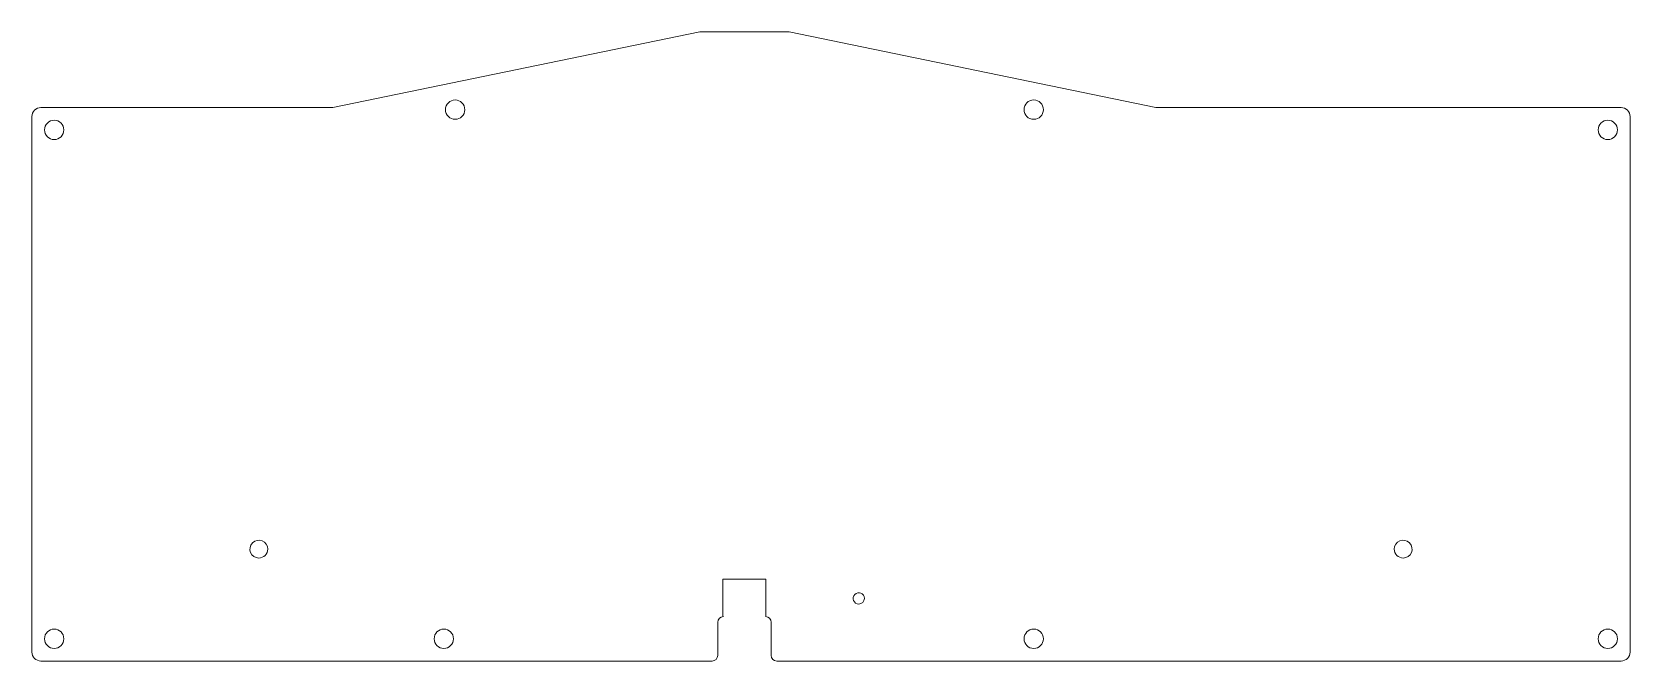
# Model space of a CAD drawing. Header units: inches. Extents: x -7.2 to 7, y -2.6 to 3.
import ezdxf

# ---------------------------------------------------------------- set-up
doc = ezdxf.new("R2010")
doc.units = ezdxf.units.IN
doc.header["$MEASUREMENT"] = 0
doc.layers.add('Layer 1', color=7, linetype='Continuous')

msp = doc.modelspace()

# ---------------------------------------------------------------- linework, layer by layer
at = {"layer": 'Layer 1', "color": 1, "lineweight": 5}
for points, knots in [([(-1.26, 3.014), (-1.26, 3.014), (-4.506, 2.345), (-4.506, 2.345), (-4.506, 2.345), (-4.506, 2.345), (-7.09, 2.345), (-7.09, 2.345), (-7.09, 2.345), (-7.134, 2.345), (-7.169, 2.309), (-7.169, 2.266), (-7.169, 2.266), (-7.169, 2.266), (-7.169, -2.473), (-7.169, -2.473), (-7.169, -2.473), (-7.169, -2.516), (-7.134, -2.551), (-7.09, -2.551)], [0, 0, 0, 0, 0.166667, 0.166667, 0.166667, 0.166667, 0.333333, 0.333333, 0.333333, 0.333333, 0.5, 0.5, 0.5, 0.5, 0.666667, 0.666667, 0.666667, 0.666667, 1, 1, 1, 1]), ([(6.968, 2.266), (6.968, 2.309), (6.933, 2.345), (6.889, 2.345), (6.889, 2.345), (6.889, 2.345), (2.774, 2.345), (2.774, 2.345), (2.774, 2.345), (2.774, 2.345), (-0.472, 3.014), (-0.472, 3.014)], [0, 0, 0, 0, 0.25, 0.25, 0.25, 0.25, 0.5, 0.5, 0.5, 0.5, 1, 1, 1, 1]), ([(-3.425, 2.412), (-3.472, 2.412), (-3.511, 2.373), (-3.511, 2.326), (-3.511, 2.326), (-3.511, 2.279), (-3.472, 2.241), (-3.425, 2.241), (-3.425, 2.241), (-3.378, 2.241), (-3.34, 2.279), (-3.34, 2.326), (-3.34, 2.326), (-3.34, 2.373), (-3.378, 2.412), (-3.425, 2.412)], [0, 0, 0, 0, 0.2, 0.2, 0.2, 0.2, 0.4, 0.4, 0.4, 0.4, 0.6, 0.6, 0.6, 0.6, 1, 1, 1, 1]), ([(1.693, 2.412), (1.646, 2.412), (1.607, 2.373), (1.607, 2.326), (1.607, 2.326), (1.607, 2.279), (1.646, 2.241), (1.693, 2.241), (1.693, 2.241), (1.74, 2.241), (1.778, 2.279), (1.778, 2.326), (1.778, 2.326), (1.778, 2.373), (1.74, 2.412), (1.693, 2.412)], [0, 0, 0, 0, 0.2, 0.2, 0.2, 0.2, 0.4, 0.4, 0.4, 0.4, 0.6, 0.6, 0.6, 0.6, 1, 1, 1, 1]), ([(-6.972, 2.233), (-7.019, 2.233), (-7.058, 2.195), (-7.058, 2.148), (-7.058, 2.148), (-7.058, 2.101), (-7.019, 2.062), (-6.972, 2.062), (-6.972, 2.062), (-6.925, 2.062), (-6.887, 2.101), (-6.887, 2.148), (-6.887, 2.148), (-6.887, 2.195), (-6.925, 2.233), (-6.972, 2.233)], [0, 0, 0, 0, 0.2, 0.2, 0.2, 0.2, 0.4, 0.4, 0.4, 0.4, 0.6, 0.6, 0.6, 0.6, 1, 1, 1, 1]), ([(6.771, 2.233), (6.724, 2.233), (6.686, 2.195), (6.686, 2.148), (6.686, 2.148), (6.686, 2.101), (6.724, 2.062), (6.771, 2.062), (6.771, 2.062), (6.818, 2.062), (6.857, 2.101), (6.857, 2.148), (6.857, 2.148), (6.857, 2.195), (6.818, 2.233), (6.771, 2.233)], [0, 0, 0, 0, 0.2, 0.2, 0.2, 0.2, 0.4, 0.4, 0.4, 0.4, 0.6, 0.6, 0.6, 0.6, 1, 1, 1, 1]), ([(-5.162, -1.64), (-5.119, -1.64), (-5.083, -1.605), (-5.083, -1.562), (-5.083, -1.562), (-5.083, -1.491), (-5.168, -1.456), (-5.218, -1.506), (-5.218, -1.506), (-5.267, -1.556), (-5.232, -1.64), (-5.162, -1.64)], [0, 0, 0, 0, 0.25, 0.25, 0.25, 0.25, 0.5, 0.5, 0.5, 0.5, 1, 1, 1, 1]), ([(4.961, -1.64), (4.918, -1.64), (4.882, -1.605), (4.882, -1.562), (4.882, -1.562), (4.882, -1.491), (4.967, -1.456), (5.017, -1.506), (5.017, -1.506), (5.066, -1.556), (5.031, -1.64), (4.961, -1.64)], [0, 0, 0, 0, 0.25, 0.25, 0.25, 0.25, 0.5, 0.5, 0.5, 0.5, 1, 1, 1, 1]), ([(0.145, -2.047), (0.173, -2.047), (0.195, -2.025), (0.195, -1.997), (0.195, -1.997), (0.195, -1.953), (0.141, -1.93), (0.11, -1.962), (0.11, -1.962), (0.078, -1.993), (0.101, -2.047), (0.145, -2.047)], [0, 0, 0, 0, 0.25, 0.25, 0.25, 0.25, 0.5, 0.5, 0.5, 0.5, 1, 1, 1, 1]), ([(-6.972, -2.269), (-7.019, -2.269), (-7.058, -2.307), (-7.058, -2.354), (-7.058, -2.354), (-7.058, -2.401), (-7.019, -2.44), (-6.972, -2.44), (-6.972, -2.44), (-6.925, -2.44), (-6.887, -2.401), (-6.887, -2.354), (-6.887, -2.354), (-6.887, -2.307), (-6.925, -2.269), (-6.972, -2.269)], [0, 0, 0, 0, 0.2, 0.2, 0.2, 0.2, 0.4, 0.4, 0.4, 0.4, 0.6, 0.6, 0.6, 0.6, 1, 1, 1, 1]), ([(-3.526, -2.269), (-3.573, -2.269), (-3.611, -2.307), (-3.611, -2.354), (-3.611, -2.354), (-3.611, -2.401), (-3.573, -2.44), (-3.526, -2.44), (-3.526, -2.44), (-3.479, -2.44), (-3.44, -2.401), (-3.44, -2.354), (-3.44, -2.354), (-3.44, -2.307), (-3.479, -2.269), (-3.526, -2.269)], [0, 0, 0, 0, 0.2, 0.2, 0.2, 0.2, 0.4, 0.4, 0.4, 0.4, 0.6, 0.6, 0.6, 0.6, 1, 1, 1, 1]), ([(1.693, -2.269), (1.646, -2.269), (1.607, -2.307), (1.607, -2.354), (1.607, -2.354), (1.607, -2.401), (1.646, -2.44), (1.693, -2.44), (1.693, -2.44), (1.74, -2.44), (1.778, -2.401), (1.778, -2.354), (1.778, -2.354), (1.778, -2.307), (1.74, -2.269), (1.693, -2.269)], [0, 0, 0, 0, 0.2, 0.2, 0.2, 0.2, 0.4, 0.4, 0.4, 0.4, 0.6, 0.6, 0.6, 0.6, 1, 1, 1, 1]), ([(6.771, -2.269), (6.724, -2.269), (6.686, -2.307), (6.686, -2.354), (6.686, -2.354), (6.686, -2.401), (6.724, -2.44), (6.771, -2.44), (6.771, -2.44), (6.818, -2.44), (6.857, -2.401), (6.857, -2.354), (6.857, -2.354), (6.857, -2.307), (6.818, -2.269), (6.771, -2.269)], [0, 0, 0, 0, 0.2, 0.2, 0.2, 0.2, 0.4, 0.4, 0.4, 0.4, 0.6, 0.6, 0.6, 0.6, 1, 1, 1, 1])]:
    msp.add_open_spline(points, degree=3, knots=knots, dxfattribs=at)
for points in [[(-0.472, 3.014), (-0.472, 3.014), (-1.26, 3.014), (-1.26, 3.014)], [(6.968, -2.473), (6.968, -2.473), (6.968, 2.266), (6.968, 2.266)], [(-1.052, -2.158), (-1.08, -2.158), (-1.102, -2.18), (-1.102, -2.208)], [(-1.102, -2.501), (-1.102, -2.501), (-1.102, -2.208), (-1.102, -2.208)], [(-0.68, -2.158), (-0.652, -2.158), (-0.63, -2.18), (-0.63, -2.208)], [(-0.63, -2.208), (-0.63, -2.208), (-0.63, -2.501), (-0.63, -2.501)], [(-1.152, -2.551), (-1.125, -2.551), (-1.102, -2.529), (-1.102, -2.501)], [(-0.58, -2.551), (-0.607, -2.551), (-0.63, -2.529), (-0.63, -2.501)], [(6.889, -2.551), (6.933, -2.551), (6.968, -2.516), (6.968, -2.473)], [(-7.09, -2.551), (-7.09, -2.551), (-1.152, -2.551), (-1.152, -2.551)], [(-0.58, -2.551), (-0.58, -2.551), (6.889, -2.551), (6.889, -2.551)]]:
    msp.add_open_spline(points, degree=3, dxfattribs=at)
at = {"layer": 'Layer 1', "color": 1, "lineweight": 9}
msp.add_open_spline([(-1.056, -2.158), (-1.056, -2.158), (-1.056, -1.826), (-1.056, -1.826), (-1.056, -1.826), (-1.056, -1.826), (-0.676, -1.826), (-0.676, -1.826), (-0.676, -1.826), (-0.676, -1.826), (-0.676, -2.158), (-0.676, -2.158)], degree=3, knots=[0, 0, 0, 0, 0.25, 0.25, 0.25, 0.25, 0.5, 0.5, 0.5, 0.5, 1, 1, 1, 1], dxfattribs=at)

doc.saveas('drawing.dxf')
